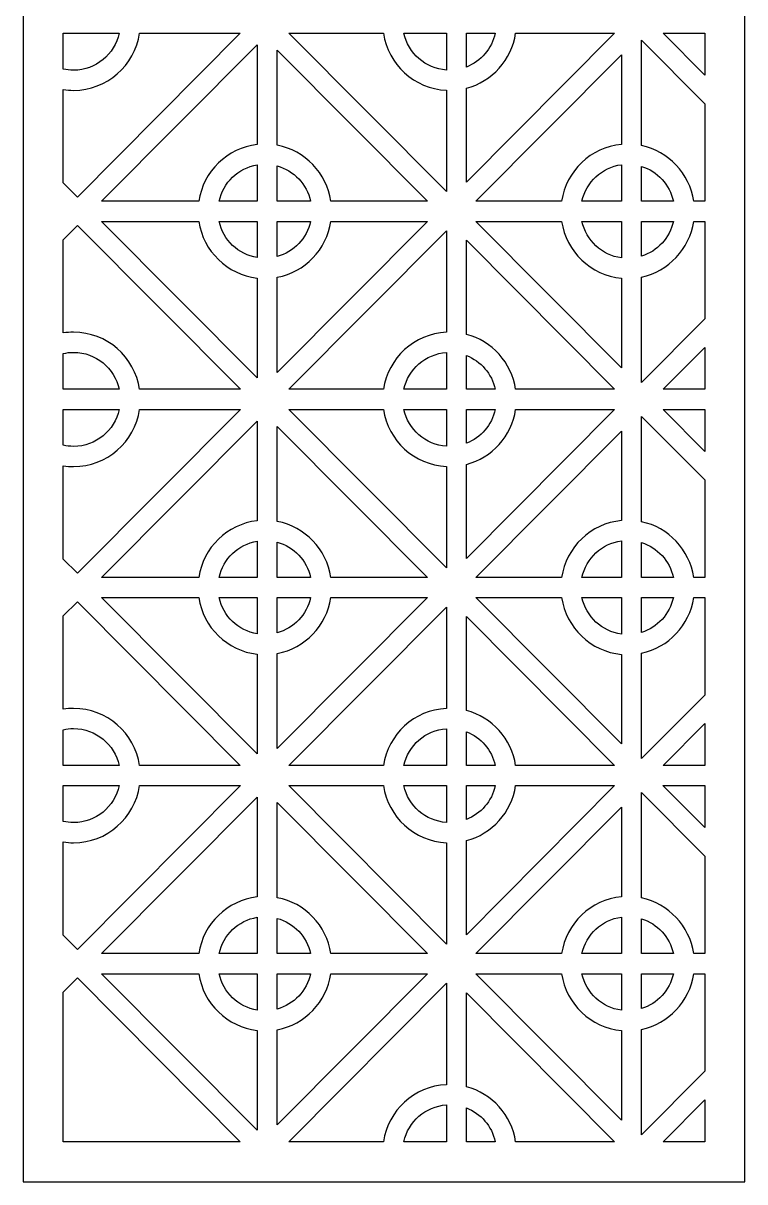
# Model space of a CAD drawing. Header units: centimetres. Extents: x -17 to -14.1, y -9 to 9.
# Drawn here: x -17.003 to -14.066, y -9 to -4.288 of the extents above; entities that cross this region are included whole.
import ezdxf

# ---------------------------------------------------------------- set-up
doc = ezdxf.new("R2010")
doc.units = ezdxf.units.CM
doc.header["$MEASUREMENT"] = 0
doc.layers.add('layer 1', color=7, linetype='Continuous')

msp = doc.modelspace()

# ---------------------------------------------------------------- linework, layer by layer
at = {"layer": 'layer 1', "color": 250, "lineweight": 30}
for points, knots in [([(-17.00268, -9.00021), (-17.00268, -9.00021), (-17.00268, 9.00077), (-17.00268, 9.00077), (-17.00268, 9.00077), (-17.00268, 9.00077), (-14.06596, 9.00077), (-14.06596, 9.00077), (-14.06596, 9.00077), (-14.06596, 9.00077), (-14.06596, -9.00021), (-14.06596, -9.00021), (-14.06596, -9.00021), (-14.06596, -9.00021), (-17.00268, -9.00021), (-17.00268, -9.00021)], [0, 0, 0, 0, 0.2, 0.2, 0.2, 0.2, 0.4, 0.4, 0.4, 0.4, 0.6, 0.6, 0.6, 0.6, 1, 1, 1, 1]), ([(-16.61173, -4.32939), (-16.61173, -4.32939), (-16.83953, -4.32939), (-16.83953, -4.32939), (-16.83953, -4.32939), (-16.83953, -4.32939), (-16.83953, -4.47498), (-16.83953, -4.47498), (-16.83953, -4.47498), (-16.82606, -4.47801), (-16.81206, -4.47962), (-16.79768, -4.47962), (-16.79768, -4.47962), (-16.70657, -4.47962), (-16.63041, -4.41529), (-16.61173, -4.32939)], [0, 0, 0, 0, 0.2, 0.2, 0.2, 0.2, 0.4, 0.4, 0.4, 0.4, 0.6, 0.6, 0.6, 0.6, 1, 1, 1, 1]), ([(-16.83953, -4.93748), (-16.83953, -4.93748), (-16.78191, -4.99536), (-16.78191, -4.99536), (-16.78191, -4.99536), (-16.78191, -4.99536), (-16.11896, -4.32939), (-16.11896, -4.32939), (-16.11896, -4.32939), (-16.11896, -4.32939), (-16.52881, -4.32939), (-16.52881, -4.32939), (-16.52881, -4.32939), (-16.54849, -4.46079), (-16.66139, -4.56157), (-16.79768, -4.56157), (-16.79768, -4.56157), (-16.81191, -4.56157), (-16.82588, -4.56047), (-16.83953, -4.55835), (-16.83953, -4.55835), (-16.83953, -4.55835), (-16.83953, -4.93748), (-16.83953, -4.93748)], [0, 0, 0, 0, 0.1428571, 0.1428571, 0.1428571, 0.1428571, 0.2857143, 0.2857143, 0.2857143, 0.2857143, 0.4285714, 0.4285714, 0.4285714, 0.4285714, 0.5714286, 0.5714286, 0.5714286, 0.5714286, 0.7142857, 0.7142857, 0.7142857, 0.7142857, 1, 1, 1, 1]), ([(-15.53636, -4.32939), (-15.53636, -4.32939), (-15.92186, -4.32939), (-15.92186, -4.32939), (-15.92186, -4.32939), (-15.92186, -4.32939), (-15.28064, -4.97353), (-15.28064, -4.97353), (-15.28064, -4.97353), (-15.28064, -4.97353), (-15.28064, -4.56125), (-15.28064, -4.56125), (-15.28064, -4.56125), (-15.41099, -4.55501), (-15.51731, -4.45654), (-15.53636, -4.32939)], [0, 0, 0, 0, 0.2, 0.2, 0.2, 0.2, 0.4, 0.4, 0.4, 0.4, 0.6, 0.6, 0.6, 0.6, 1, 1, 1, 1]), ([(-15.28064, -4.32939), (-15.28064, -4.32939), (-15.45344, -4.32939), (-15.45344, -4.32939), (-15.45344, -4.32939), (-15.43567, -4.41112), (-15.36585, -4.47332), (-15.28064, -4.47916), (-15.28064, -4.47916), (-15.28064, -4.47916), (-15.28064, -4.32939), (-15.28064, -4.32939)], [0, 0, 0, 0, 0.25, 0.25, 0.25, 0.25, 0.5, 0.5, 0.5, 0.5, 1, 1, 1, 1]), ([(-15.08155, -4.32939), (-15.08155, -4.32939), (-15.19907, -4.32939), (-15.19907, -4.32939), (-15.19907, -4.32939), (-15.19907, -4.32939), (-15.19907, -4.46688), (-15.19907, -4.46688), (-15.19907, -4.46688), (-15.14009, -4.44404), (-15.09528, -4.39255), (-15.08155, -4.32939)], [0, 0, 0, 0, 0.25, 0.25, 0.25, 0.25, 0.5, 0.5, 0.5, 0.5, 1, 1, 1, 1]), ([(-14.59597, -4.32939), (-14.59597, -4.32939), (-14.99862, -4.32939), (-14.99862, -4.32939), (-14.99862, -4.32939), (-15.01489, -4.43801), (-15.09485, -4.5257), (-15.19907, -4.55284), (-15.19907, -4.55284), (-15.19907, -4.55284), (-15.19907, -4.93524), (-15.19907, -4.93524), (-15.19907, -4.93524), (-15.19907, -4.93524), (-14.59597, -4.32939), (-14.59597, -4.32939)], [0, 0, 0, 0, 0.2, 0.2, 0.2, 0.2, 0.4, 0.4, 0.4, 0.4, 0.6, 0.6, 0.6, 0.6, 1, 1, 1, 1]), ([(-14.22911, -4.32939), (-14.22911, -4.32939), (-14.39887, -4.32939), (-14.39887, -4.32939), (-14.39887, -4.32939), (-14.39887, -4.32939), (-14.22911, -4.49992), (-14.22911, -4.49992), (-14.22911, -4.49992), (-14.22911, -4.49992), (-14.22911, -4.32939), (-14.22911, -4.32939)], [0, 0, 0, 0, 0.25, 0.25, 0.25, 0.25, 0.5, 0.5, 0.5, 0.5, 1, 1, 1, 1]), ([(-16.68348, -5.01238), (-16.68348, -5.01238), (-16.28803, -5.01238), (-16.28803, -5.01238), (-16.28803, -5.01238), (-16.26987, -4.89112), (-16.17233, -4.79596), (-16.05028, -4.78198), (-16.05028, -4.78198), (-16.05028, -4.78198), (-16.05028, -4.37629), (-16.05028, -4.37629), (-16.05028, -4.37629), (-16.05028, -4.37629), (-16.68348, -5.01238), (-16.68348, -5.01238)], [0, 0, 0, 0, 0.2, 0.2, 0.2, 0.2, 0.4, 0.4, 0.4, 0.4, 0.6, 0.6, 0.6, 0.6, 1, 1, 1, 1]), ([(-14.22911, -4.61581), (-14.22911, -4.61581), (-14.48644, -4.35731), (-14.48644, -4.35731), (-14.48644, -4.35731), (-14.48644, -4.35731), (-14.48644, -4.78605), (-14.48644, -4.78605), (-14.48644, -4.78605), (-14.37631, -4.80933), (-14.2907, -4.89956), (-14.2738, -5.01238), (-14.2738, -5.01238), (-14.2738, -5.01238), (-14.22911, -5.01238), (-14.22911, -5.01238), (-14.22911, -5.01238), (-14.22911, -5.01238), (-14.22911, -4.61581), (-14.22911, -4.61581)], [0, 0, 0, 0, 0.1666667, 0.1666667, 0.1666667, 0.1666667, 0.3333333, 0.3333333, 0.3333333, 0.3333333, 0.5, 0.5, 0.5, 0.5, 0.6666667, 0.6666667, 0.6666667, 0.6666667, 1, 1, 1, 1]), ([(-15.75029, -5.01238), (-15.75029, -5.01238), (-15.35734, -5.01238), (-15.35734, -5.01238), (-15.35734, -5.01238), (-15.35734, -5.01238), (-15.96871, -4.39821), (-15.96871, -4.39821), (-15.96871, -4.39821), (-15.96871, -4.39821), (-15.96871, -4.78491), (-15.96871, -4.78491), (-15.96871, -4.78491), (-15.85581, -4.8062), (-15.76749, -4.89759), (-15.75029, -5.01238)], [0, 0, 0, 0, 0.2, 0.2, 0.2, 0.2, 0.4, 0.4, 0.4, 0.4, 0.6, 0.6, 0.6, 0.6, 1, 1, 1, 1]), ([(-15.16048, -5.01238), (-15.16048, -5.01238), (-14.81154, -5.01238), (-14.81154, -5.01238), (-14.81154, -5.01238), (-14.79309, -4.88921), (-14.69275, -4.79297), (-14.56801, -4.78138), (-14.56801, -4.78138), (-14.56801, -4.78138), (-14.56801, -4.4172), (-14.56801, -4.4172), (-14.56801, -4.4172), (-14.56801, -4.4172), (-15.16048, -5.01238), (-15.16048, -5.01238)], [0, 0, 0, 0, 0.2, 0.2, 0.2, 0.2, 0.4, 0.4, 0.4, 0.4, 0.6, 0.6, 0.6, 0.6, 1, 1, 1, 1]), ([(-16.20511, -5.01238), (-16.20511, -5.01238), (-16.05028, -5.01238), (-16.05028, -5.01238), (-16.05028, -5.01238), (-16.05028, -5.01238), (-16.05028, -4.8647), (-16.05028, -4.8647), (-16.05028, -4.8647), (-16.12721, -4.87742), (-16.1886, -4.93647), (-16.20511, -5.01238)], [0, 0, 0, 0, 0.25, 0.25, 0.25, 0.25, 0.5, 0.5, 0.5, 0.5, 1, 1, 1, 1]), ([(-15.96871, -5.01238), (-15.96871, -5.01238), (-15.83322, -5.01238), (-15.83322, -5.01238), (-15.83322, -5.01238), (-15.84831, -4.94295), (-15.90097, -4.88762), (-15.96871, -4.86895), (-15.96871, -4.86895), (-15.96871, -4.86895), (-15.96871, -5.01238), (-15.96871, -5.01238)], [0, 0, 0, 0, 0.25, 0.25, 0.25, 0.25, 0.5, 0.5, 0.5, 0.5, 1, 1, 1, 1]), ([(-14.72861, -5.01238), (-14.72861, -5.01238), (-14.56801, -5.01238), (-14.56801, -5.01238), (-14.56801, -5.01238), (-14.56801, -5.01238), (-14.56801, -4.86383), (-14.56801, -4.86383), (-14.56801, -4.86383), (-14.64763, -4.87448), (-14.71169, -4.93458), (-14.72861, -5.01238)], [0, 0, 0, 0, 0.25, 0.25, 0.25, 0.25, 0.5, 0.5, 0.5, 0.5, 1, 1, 1, 1]), ([(-14.48644, -4.87063), (-14.48644, -4.87063), (-14.48644, -5.01238), (-14.48644, -5.01238), (-14.48644, -5.01238), (-14.48644, -5.01238), (-14.35672, -5.01238), (-14.35672, -5.01238), (-14.35672, -5.01238), (-14.37139, -4.94493), (-14.42149, -4.89078), (-14.48644, -4.87063)], [0, 0, 0, 0, 0.25, 0.25, 0.25, 0.25, 0.5, 0.5, 0.5, 0.5, 1, 1, 1, 1]), ([(-16.52881, -5.77731), (-16.52881, -5.77731), (-16.11888, -5.77731), (-16.11888, -5.77731), (-16.11888, -5.77731), (-16.11888, -5.77731), (-16.78191, -5.11125), (-16.78191, -5.11125), (-16.78191, -5.11125), (-16.78191, -5.11125), (-16.83953, -5.16914), (-16.83953, -5.16914), (-16.83953, -5.16914), (-16.83953, -5.16914), (-16.83953, -5.54835), (-16.83953, -5.54835), (-16.83953, -5.54835), (-16.82588, -5.54623), (-16.81191, -5.54513), (-16.79768, -5.54513), (-16.79768, -5.54513), (-16.66139, -5.54513), (-16.54849, -5.64591), (-16.52881, -5.77731)], [0, 0, 0, 0, 0.1428571, 0.1428571, 0.1428571, 0.1428571, 0.2857143, 0.2857143, 0.2857143, 0.2857143, 0.4285714, 0.4285714, 0.4285714, 0.4285714, 0.5714286, 0.5714286, 0.5714286, 0.5714286, 0.7142857, 0.7142857, 0.7142857, 0.7142857, 1, 1, 1, 1]), ([(-16.28803, -5.09432), (-16.28803, -5.09432), (-16.68339, -5.09432), (-16.68339, -5.09432), (-16.68339, -5.09432), (-16.68339, -5.09432), (-16.05028, -5.73032), (-16.05028, -5.73032), (-16.05028, -5.73032), (-16.05028, -5.73032), (-16.05028, -5.32472), (-16.05028, -5.32472), (-16.05028, -5.32472), (-16.17233, -5.31074), (-16.26987, -5.21558), (-16.28803, -5.09432)], [0, 0, 0, 0, 0.2, 0.2, 0.2, 0.2, 0.4, 0.4, 0.4, 0.4, 0.6, 0.6, 0.6, 0.6, 1, 1, 1, 1]), ([(-16.05028, -5.09432), (-16.05028, -5.09432), (-16.20511, -5.09432), (-16.20511, -5.09432), (-16.20511, -5.09432), (-16.1886, -5.17023), (-16.12721, -5.22929), (-16.05028, -5.242), (-16.05028, -5.242), (-16.05028, -5.242), (-16.05028, -5.09432), (-16.05028, -5.09432)], [0, 0, 0, 0, 0.25, 0.25, 0.25, 0.25, 0.5, 0.5, 0.5, 0.5, 1, 1, 1, 1]), ([(-15.83322, -5.09432), (-15.83322, -5.09432), (-15.96871, -5.09432), (-15.96871, -5.09432), (-15.96871, -5.09432), (-15.96871, -5.09432), (-15.96871, -5.23776), (-15.96871, -5.23776), (-15.96871, -5.23776), (-15.90097, -5.21909), (-15.84831, -5.16375), (-15.83322, -5.09432)], [0, 0, 0, 0, 0.25, 0.25, 0.25, 0.25, 0.5, 0.5, 0.5, 0.5, 1, 1, 1, 1]), ([(-15.35742, -5.09432), (-15.35742, -5.09432), (-15.75029, -5.09432), (-15.75029, -5.09432), (-15.75029, -5.09432), (-15.76749, -5.20911), (-15.85581, -5.3005), (-15.96871, -5.3218), (-15.96871, -5.3218), (-15.96871, -5.3218), (-15.96871, -5.7084), (-15.96871, -5.7084), (-15.96871, -5.7084), (-15.96871, -5.7084), (-15.35742, -5.09432), (-15.35742, -5.09432)], [0, 0, 0, 0, 0.2, 0.2, 0.2, 0.2, 0.4, 0.4, 0.4, 0.4, 0.6, 0.6, 0.6, 0.6, 1, 1, 1, 1]), ([(-15.92194, -5.77731), (-15.92194, -5.77731), (-15.53636, -5.77731), (-15.53636, -5.77731), (-15.53636, -5.77731), (-15.51731, -5.65016), (-15.41099, -5.55169), (-15.28064, -5.54545), (-15.28064, -5.54545), (-15.28064, -5.54545), (-15.28064, -5.13308), (-15.28064, -5.13308), (-15.28064, -5.13308), (-15.28064, -5.13308), (-15.92194, -5.77731), (-15.92194, -5.77731)], [0, 0, 0, 0, 0.2, 0.2, 0.2, 0.2, 0.4, 0.4, 0.4, 0.4, 0.6, 0.6, 0.6, 0.6, 1, 1, 1, 1]), ([(-14.81154, -5.09432), (-14.81154, -5.09432), (-15.1604, -5.09432), (-15.1604, -5.09432), (-15.1604, -5.09432), (-15.1604, -5.09432), (-14.56801, -5.68942), (-14.56801, -5.68942), (-14.56801, -5.68942), (-14.56801, -5.68942), (-14.56801, -5.32532), (-14.56801, -5.32532), (-14.56801, -5.32532), (-14.69275, -5.31373), (-14.79309, -5.21749), (-14.81154, -5.09432)], [0, 0, 0, 0, 0.2, 0.2, 0.2, 0.2, 0.4, 0.4, 0.4, 0.4, 0.6, 0.6, 0.6, 0.6, 1, 1, 1, 1]), ([(-14.56801, -5.09432), (-14.56801, -5.09432), (-14.72861, -5.09432), (-14.72861, -5.09432), (-14.72861, -5.09432), (-14.7117, -5.17212), (-14.64763, -5.23222), (-14.56801, -5.24287), (-14.56801, -5.24287), (-14.56801, -5.24287), (-14.56801, -5.09432), (-14.56801, -5.09432)], [0, 0, 0, 0, 0.25, 0.25, 0.25, 0.25, 0.5, 0.5, 0.5, 0.5, 1, 1, 1, 1]), ([(-14.35672, -5.09432), (-14.35672, -5.09432), (-14.48644, -5.09432), (-14.48644, -5.09432), (-14.48644, -5.09432), (-14.48644, -5.09432), (-14.48644, -5.23607), (-14.48644, -5.23607), (-14.48644, -5.23607), (-14.42149, -5.21592), (-14.37139, -5.16177), (-14.35672, -5.09432)], [0, 0, 0, 0, 0.25, 0.25, 0.25, 0.25, 0.5, 0.5, 0.5, 0.5, 1, 1, 1, 1]), ([(-14.22911, -5.09432), (-14.22911, -5.09432), (-14.2738, -5.09432), (-14.2738, -5.09432), (-14.2738, -5.09432), (-14.2907, -5.20714), (-14.37631, -5.29737), (-14.48644, -5.32065), (-14.48644, -5.32065), (-14.48644, -5.32065), (-14.48644, -5.74931), (-14.48644, -5.74931), (-14.48644, -5.74931), (-14.48644, -5.74931), (-14.22911, -5.49081), (-14.22911, -5.49081), (-14.22911, -5.49081), (-14.22911, -5.49081), (-14.22911, -5.09432), (-14.22911, -5.09432)], [0, 0, 0, 0, 0.1666667, 0.1666667, 0.1666667, 0.1666667, 0.3333333, 0.3333333, 0.3333333, 0.3333333, 0.5, 0.5, 0.5, 0.5, 0.6666667, 0.6666667, 0.6666667, 0.6666667, 1, 1, 1, 1]), ([(-14.99862, -5.77731), (-14.99862, -5.77731), (-14.59588, -5.77731), (-14.59588, -5.77731), (-14.59588, -5.77731), (-14.59588, -5.77731), (-15.19907, -5.17137), (-15.19907, -5.17137), (-15.19907, -5.17137), (-15.19907, -5.17137), (-15.19907, -5.55386), (-15.19907, -5.55386), (-15.19907, -5.55386), (-15.09486, -5.581), (-15.01489, -5.66869), (-14.99862, -5.77731)], [0, 0, 0, 0, 0.2, 0.2, 0.2, 0.2, 0.4, 0.4, 0.4, 0.4, 0.6, 0.6, 0.6, 0.6, 1, 1, 1, 1]), ([(-14.22911, -5.6067), (-14.22911, -5.6067), (-14.39895, -5.77731), (-14.39895, -5.77731), (-14.39895, -5.77731), (-14.39895, -5.77731), (-14.22911, -5.77731), (-14.22911, -5.77731), (-14.22911, -5.77731), (-14.22911, -5.77731), (-14.22911, -5.6067), (-14.22911, -5.6067)], [0, 0, 0, 0, 0.25, 0.25, 0.25, 0.25, 0.5, 0.5, 0.5, 0.5, 1, 1, 1, 1]), ([(-16.83953, -5.77731), (-16.83953, -5.77731), (-16.61173, -5.77731), (-16.61173, -5.77731), (-16.61173, -5.77731), (-16.63041, -5.69141), (-16.70657, -5.62707), (-16.79768, -5.62707), (-16.79768, -5.62707), (-16.81206, -5.62707), (-16.82606, -5.62869), (-16.83953, -5.63172), (-16.83953, -5.63172), (-16.83953, -5.63172), (-16.83953, -5.77731), (-16.83953, -5.77731)], [0, 0, 0, 0, 0.2, 0.2, 0.2, 0.2, 0.4, 0.4, 0.4, 0.4, 0.6, 0.6, 0.6, 0.6, 1, 1, 1, 1]), ([(-15.45344, -5.77731), (-15.45344, -5.77731), (-15.28064, -5.77731), (-15.28064, -5.77731), (-15.28064, -5.77731), (-15.28064, -5.77731), (-15.28064, -5.62754), (-15.28064, -5.62754), (-15.28064, -5.62754), (-15.36585, -5.63338), (-15.43566, -5.69558), (-15.45344, -5.77731)], [0, 0, 0, 0, 0.25, 0.25, 0.25, 0.25, 0.5, 0.5, 0.5, 0.5, 1, 1, 1, 1]), ([(-15.19907, -5.77731), (-15.19907, -5.77731), (-15.08155, -5.77731), (-15.08155, -5.77731), (-15.08155, -5.77731), (-15.09528, -5.71415), (-15.14009, -5.66266), (-15.19907, -5.63982), (-15.19907, -5.63982), (-15.19907, -5.63982), (-15.19907, -5.77731), (-15.19907, -5.77731)], [0, 0, 0, 0, 0.25, 0.25, 0.25, 0.25, 0.5, 0.5, 0.5, 0.5, 1, 1, 1, 1]), ([(-16.61173, -5.85926), (-16.61173, -5.85926), (-16.83953, -5.85926), (-16.83953, -5.85926), (-16.83953, -5.85926), (-16.83953, -5.85926), (-16.83953, -6.00485), (-16.83953, -6.00485), (-16.83953, -6.00485), (-16.82606, -6.00789), (-16.81206, -6.0095), (-16.79768, -6.0095), (-16.79768, -6.0095), (-16.70657, -6.0095), (-16.63041, -5.94516), (-16.61173, -5.85926)], [0, 0, 0, 0, 0.2, 0.2, 0.2, 0.2, 0.4, 0.4, 0.4, 0.4, 0.6, 0.6, 0.6, 0.6, 1, 1, 1, 1]), ([(-16.83953, -6.46743), (-16.83953, -6.46743), (-16.78191, -6.52531), (-16.78191, -6.52531), (-16.78191, -6.52531), (-16.78191, -6.52531), (-16.11888, -5.85926), (-16.11888, -5.85926), (-16.11888, -5.85926), (-16.11888, -5.85926), (-16.52881, -5.85926), (-16.52881, -5.85926), (-16.52881, -5.85926), (-16.54849, -5.99067), (-16.66139, -6.09145), (-16.79768, -6.09145), (-16.79768, -6.09145), (-16.81191, -6.09145), (-16.82588, -6.09035), (-16.83953, -6.08823), (-16.83953, -6.08823), (-16.83953, -6.08823), (-16.83953, -6.46743), (-16.83953, -6.46743)], [0, 0, 0, 0, 0.1428571, 0.1428571, 0.1428571, 0.1428571, 0.2857143, 0.2857143, 0.2857143, 0.2857143, 0.4285714, 0.4285714, 0.4285714, 0.4285714, 0.5714286, 0.5714286, 0.5714286, 0.5714286, 0.7142857, 0.7142857, 0.7142857, 0.7142857, 1, 1, 1, 1]), ([(-15.53636, -5.85926), (-15.53636, -5.85926), (-15.92193, -5.85926), (-15.92193, -5.85926), (-15.92193, -5.85926), (-15.92193, -5.85926), (-15.28064, -6.50348), (-15.28064, -6.50348), (-15.28064, -6.50348), (-15.28064, -6.50348), (-15.28064, -6.09112), (-15.28064, -6.09112), (-15.28064, -6.09112), (-15.41099, -6.08488), (-15.51731, -5.98641), (-15.53636, -5.85926)], [0, 0, 0, 0, 0.2, 0.2, 0.2, 0.2, 0.4, 0.4, 0.4, 0.4, 0.6, 0.6, 0.6, 0.6, 1, 1, 1, 1]), ([(-15.28064, -5.85926), (-15.28064, -5.85926), (-15.45344, -5.85926), (-15.45344, -5.85926), (-15.45344, -5.85926), (-15.43567, -5.94099), (-15.36585, -6.00319), (-15.28064, -6.00904), (-15.28064, -6.00904), (-15.28064, -6.00904), (-15.28064, -5.85926), (-15.28064, -5.85926)], [0, 0, 0, 0, 0.25, 0.25, 0.25, 0.25, 0.5, 0.5, 0.5, 0.5, 1, 1, 1, 1]), ([(-15.08155, -5.85926), (-15.08155, -5.85926), (-15.19907, -5.85926), (-15.19907, -5.85926), (-15.19907, -5.85926), (-15.19907, -5.85926), (-15.19907, -5.99676), (-15.19907, -5.99676), (-15.19907, -5.99676), (-15.14009, -5.97391), (-15.09528, -5.92242), (-15.08155, -5.85926)], [0, 0, 0, 0, 0.25, 0.25, 0.25, 0.25, 0.5, 0.5, 0.5, 0.5, 1, 1, 1, 1]), ([(-14.59589, -5.85926), (-14.59589, -5.85926), (-14.99862, -5.85926), (-14.99862, -5.85926), (-14.99862, -5.85926), (-15.01489, -5.96788), (-15.09485, -6.05557), (-15.19907, -6.08272), (-15.19907, -6.08272), (-15.19907, -6.08272), (-15.19907, -6.46519), (-15.19907, -6.46519), (-15.19907, -6.46519), (-15.19907, -6.46519), (-14.59589, -5.85926), (-14.59589, -5.85926)], [0, 0, 0, 0, 0.2, 0.2, 0.2, 0.2, 0.4, 0.4, 0.4, 0.4, 0.6, 0.6, 0.6, 0.6, 1, 1, 1, 1]), ([(-14.22911, -6.14576), (-14.22911, -6.14576), (-14.48644, -5.88726), (-14.48644, -5.88726), (-14.48644, -5.88726), (-14.48644, -5.88726), (-14.48644, -6.31593), (-14.48644, -6.31593), (-14.48644, -6.31593), (-14.37631, -6.3392), (-14.2907, -6.42943), (-14.2738, -6.54225), (-14.2738, -6.54225), (-14.2738, -6.54225), (-14.22911, -6.54225), (-14.22911, -6.54225), (-14.22911, -6.54225), (-14.22911, -6.54225), (-14.22911, -6.14576), (-14.22911, -6.14576)], [0, 0, 0, 0, 0.1666667, 0.1666667, 0.1666667, 0.1666667, 0.3333333, 0.3333333, 0.3333333, 0.3333333, 0.5, 0.5, 0.5, 0.5, 0.6666667, 0.6666667, 0.6666667, 0.6666667, 1, 1, 1, 1]), ([(-14.22911, -5.85926), (-14.22911, -5.85926), (-14.39894, -5.85926), (-14.39894, -5.85926), (-14.39894, -5.85926), (-14.39894, -5.85926), (-14.22911, -6.02987), (-14.22911, -6.02987), (-14.22911, -6.02987), (-14.22911, -6.02987), (-14.22911, -5.85926), (-14.22911, -5.85926)], [0, 0, 0, 0, 0.25, 0.25, 0.25, 0.25, 0.5, 0.5, 0.5, 0.5, 1, 1, 1, 1]), ([(-16.6834, -6.54225), (-16.6834, -6.54225), (-16.28803, -6.54225), (-16.28803, -6.54225), (-16.28803, -6.54225), (-16.26987, -6.42099), (-16.17233, -6.32584), (-16.05028, -6.31186), (-16.05028, -6.31186), (-16.05028, -6.31186), (-16.05028, -5.90624), (-16.05028, -5.90624), (-16.05028, -5.90624), (-16.05028, -5.90624), (-16.6834, -6.54225), (-16.6834, -6.54225)], [0, 0, 0, 0, 0.2, 0.2, 0.2, 0.2, 0.4, 0.4, 0.4, 0.4, 0.6, 0.6, 0.6, 0.6, 1, 1, 1, 1]), ([(-15.75029, -6.54225), (-15.75029, -6.54225), (-15.35742, -6.54225), (-15.35742, -6.54225), (-15.35742, -6.54225), (-15.35742, -6.54225), (-15.96871, -5.92816), (-15.96871, -5.92816), (-15.96871, -5.92816), (-15.96871, -5.92816), (-15.96871, -6.31478), (-15.96871, -6.31478), (-15.96871, -6.31478), (-15.85581, -6.33607), (-15.76749, -6.42747), (-15.75029, -6.54225)], [0, 0, 0, 0, 0.2, 0.2, 0.2, 0.2, 0.4, 0.4, 0.4, 0.4, 0.6, 0.6, 0.6, 0.6, 1, 1, 1, 1]), ([(-15.16041, -6.54225), (-15.16041, -6.54225), (-14.81154, -6.54225), (-14.81154, -6.54225), (-14.81154, -6.54225), (-14.79309, -6.41909), (-14.69275, -6.32285), (-14.56801, -6.31126), (-14.56801, -6.31126), (-14.56801, -6.31126), (-14.56801, -5.94715), (-14.56801, -5.94715), (-14.56801, -5.94715), (-14.56801, -5.94715), (-15.16041, -6.54225), (-15.16041, -6.54225)], [0, 0, 0, 0, 0.2, 0.2, 0.2, 0.2, 0.4, 0.4, 0.4, 0.4, 0.6, 0.6, 0.6, 0.6, 1, 1, 1, 1]), ([(-16.20511, -6.54225), (-16.20511, -6.54225), (-16.05028, -6.54225), (-16.05028, -6.54225), (-16.05028, -6.54225), (-16.05028, -6.54225), (-16.05028, -6.39457), (-16.05028, -6.39457), (-16.05028, -6.39457), (-16.12721, -6.40729), (-16.1886, -6.46634), (-16.20511, -6.54225)], [0, 0, 0, 0, 0.25, 0.25, 0.25, 0.25, 0.5, 0.5, 0.5, 0.5, 1, 1, 1, 1]), ([(-15.96871, -6.54225), (-15.96871, -6.54225), (-15.83322, -6.54225), (-15.83322, -6.54225), (-15.83322, -6.54225), (-15.84831, -6.47282), (-15.90097, -6.41749), (-15.96871, -6.39882), (-15.96871, -6.39882), (-15.96871, -6.39882), (-15.96871, -6.54225), (-15.96871, -6.54225)], [0, 0, 0, 0, 0.25, 0.25, 0.25, 0.25, 0.5, 0.5, 0.5, 0.5, 1, 1, 1, 1]), ([(-14.72861, -6.54225), (-14.72861, -6.54225), (-14.56801, -6.54225), (-14.56801, -6.54225), (-14.56801, -6.54225), (-14.56801, -6.54225), (-14.56801, -6.3937), (-14.56801, -6.3937), (-14.56801, -6.3937), (-14.64763, -6.40436), (-14.71169, -6.46445), (-14.72861, -6.54225)], [0, 0, 0, 0, 0.25, 0.25, 0.25, 0.25, 0.5, 0.5, 0.5, 0.5, 1, 1, 1, 1]), ([(-14.48644, -6.4005), (-14.48644, -6.4005), (-14.48644, -6.54225), (-14.48644, -6.54225), (-14.48644, -6.54225), (-14.48644, -6.54225), (-14.35672, -6.54225), (-14.35672, -6.54225), (-14.35672, -6.54225), (-14.37139, -6.4748), (-14.42149, -6.42065), (-14.48644, -6.4005)], [0, 0, 0, 0, 0.25, 0.25, 0.25, 0.25, 0.5, 0.5, 0.5, 0.5, 1, 1, 1, 1]), ([(-16.52881, -7.30719), (-16.52881, -7.30719), (-16.11895, -7.30719), (-16.11895, -7.30719), (-16.11895, -7.30719), (-16.11895, -7.30719), (-16.78191, -6.6412), (-16.78191, -6.6412), (-16.78191, -6.6412), (-16.78191, -6.6412), (-16.83953, -6.69909), (-16.83953, -6.69909), (-16.83953, -6.69909), (-16.83953, -6.69909), (-16.83953, -7.07822), (-16.83953, -7.07822), (-16.83953, -7.07822), (-16.82588, -7.0761), (-16.81191, -7.075), (-16.79768, -7.075), (-16.79768, -7.075), (-16.66139, -7.075), (-16.54849, -7.17578), (-16.52881, -7.30719)], [0, 0, 0, 0, 0.1428571, 0.1428571, 0.1428571, 0.1428571, 0.2857143, 0.2857143, 0.2857143, 0.2857143, 0.4285714, 0.4285714, 0.4285714, 0.4285714, 0.5714286, 0.5714286, 0.5714286, 0.5714286, 0.7142857, 0.7142857, 0.7142857, 0.7142857, 1, 1, 1, 1]), ([(-16.28803, -6.6242), (-16.28803, -6.6242), (-16.68347, -6.6242), (-16.68347, -6.6242), (-16.68347, -6.6242), (-16.68347, -6.6242), (-16.05028, -7.26027), (-16.05028, -7.26027), (-16.05028, -7.26027), (-16.05028, -7.26027), (-16.05028, -6.85459), (-16.05028, -6.85459), (-16.05028, -6.85459), (-16.17233, -6.84061), (-16.26987, -6.74545), (-16.28803, -6.6242)], [0, 0, 0, 0, 0.2, 0.2, 0.2, 0.2, 0.4, 0.4, 0.4, 0.4, 0.6, 0.6, 0.6, 0.6, 1, 1, 1, 1]), ([(-16.05028, -6.6242), (-16.05028, -6.6242), (-16.20511, -6.6242), (-16.20511, -6.6242), (-16.20511, -6.6242), (-16.1886, -6.7001), (-16.12721, -6.75916), (-16.05028, -6.77188), (-16.05028, -6.77188), (-16.05028, -6.77188), (-16.05028, -6.6242), (-16.05028, -6.6242)], [0, 0, 0, 0, 0.25, 0.25, 0.25, 0.25, 0.5, 0.5, 0.5, 0.5, 1, 1, 1, 1]), ([(-15.83322, -6.6242), (-15.83322, -6.6242), (-15.96871, -6.6242), (-15.96871, -6.6242), (-15.96871, -6.6242), (-15.96871, -6.6242), (-15.96871, -6.76763), (-15.96871, -6.76763), (-15.96871, -6.76763), (-15.90097, -6.74896), (-15.84831, -6.69363), (-15.83322, -6.6242)], [0, 0, 0, 0, 0.25, 0.25, 0.25, 0.25, 0.5, 0.5, 0.5, 0.5, 1, 1, 1, 1]), ([(-15.35735, -6.6242), (-15.35735, -6.6242), (-15.75029, -6.6242), (-15.75029, -6.6242), (-15.75029, -6.6242), (-15.76749, -6.73898), (-15.85581, -6.83038), (-15.96871, -6.85167), (-15.96871, -6.85167), (-15.96871, -6.85167), (-15.96871, -7.23835), (-15.96871, -7.23835), (-15.96871, -7.23835), (-15.96871, -7.23835), (-15.35735, -6.6242), (-15.35735, -6.6242)], [0, 0, 0, 0, 0.2, 0.2, 0.2, 0.2, 0.4, 0.4, 0.4, 0.4, 0.6, 0.6, 0.6, 0.6, 1, 1, 1, 1]), ([(-14.81154, -6.6242), (-14.81154, -6.6242), (-15.16048, -6.6242), (-15.16048, -6.6242), (-15.16048, -6.6242), (-15.16048, -6.6242), (-14.56801, -7.21937), (-14.56801, -7.21937), (-14.56801, -7.21937), (-14.56801, -7.21937), (-14.56801, -6.85519), (-14.56801, -6.85519), (-14.56801, -6.85519), (-14.69275, -6.8436), (-14.79309, -6.74736), (-14.81154, -6.6242)], [0, 0, 0, 0, 0.2, 0.2, 0.2, 0.2, 0.4, 0.4, 0.4, 0.4, 0.6, 0.6, 0.6, 0.6, 1, 1, 1, 1]), ([(-14.56801, -6.6242), (-14.56801, -6.6242), (-14.72861, -6.6242), (-14.72861, -6.6242), (-14.72861, -6.6242), (-14.7117, -6.70199), (-14.64763, -6.76209), (-14.56801, -6.77274), (-14.56801, -6.77274), (-14.56801, -6.77274), (-14.56801, -6.6242), (-14.56801, -6.6242)], [0, 0, 0, 0, 0.25, 0.25, 0.25, 0.25, 0.5, 0.5, 0.5, 0.5, 1, 1, 1, 1]), ([(-14.35672, -6.6242), (-14.35672, -6.6242), (-14.48644, -6.6242), (-14.48644, -6.6242), (-14.48644, -6.6242), (-14.48644, -6.6242), (-14.48644, -6.76595), (-14.48644, -6.76595), (-14.48644, -6.76595), (-14.42149, -6.74579), (-14.37139, -6.69164), (-14.35672, -6.6242)], [0, 0, 0, 0, 0.25, 0.25, 0.25, 0.25, 0.5, 0.5, 0.5, 0.5, 1, 1, 1, 1]), ([(-14.22911, -6.6242), (-14.22911, -6.6242), (-14.2738, -6.6242), (-14.2738, -6.6242), (-14.2738, -6.6242), (-14.2907, -6.73702), (-14.37631, -6.82725), (-14.48644, -6.85052), (-14.48644, -6.85052), (-14.48644, -6.85052), (-14.48644, -7.27926), (-14.48644, -7.27926), (-14.48644, -7.27926), (-14.48644, -7.27926), (-14.22911, -7.02076), (-14.22911, -7.02076), (-14.22911, -7.02076), (-14.22911, -7.02076), (-14.22911, -6.6242), (-14.22911, -6.6242)], [0, 0, 0, 0, 0.1666667, 0.1666667, 0.1666667, 0.1666667, 0.3333333, 0.3333333, 0.3333333, 0.3333333, 0.5, 0.5, 0.5, 0.5, 0.6666667, 0.6666667, 0.6666667, 0.6666667, 1, 1, 1, 1]), ([(-15.92187, -7.30719), (-15.92187, -7.30719), (-15.53636, -7.30719), (-15.53636, -7.30719), (-15.53636, -7.30719), (-15.51731, -7.18003), (-15.41099, -7.08156), (-15.28064, -7.07532), (-15.28064, -7.07532), (-15.28064, -7.07532), (-15.28064, -6.66303), (-15.28064, -6.66303), (-15.28064, -6.66303), (-15.28064, -6.66303), (-15.92187, -7.30719), (-15.92187, -7.30719)], [0, 0, 0, 0, 0.2, 0.2, 0.2, 0.2, 0.4, 0.4, 0.4, 0.4, 0.6, 0.6, 0.6, 0.6, 1, 1, 1, 1]), ([(-14.99862, -7.30719), (-14.99862, -7.30719), (-14.59596, -7.30719), (-14.59596, -7.30719), (-14.59596, -7.30719), (-14.59596, -7.30719), (-15.19907, -6.70132), (-15.19907, -6.70132), (-15.19907, -6.70132), (-15.19907, -6.70132), (-15.19907, -7.08373), (-15.19907, -7.08373), (-15.19907, -7.08373), (-15.09486, -7.11088), (-15.01489, -7.19857), (-14.99862, -7.30719)], [0, 0, 0, 0, 0.2, 0.2, 0.2, 0.2, 0.4, 0.4, 0.4, 0.4, 0.6, 0.6, 0.6, 0.6, 1, 1, 1, 1]), ([(-16.83953, -7.30719), (-16.83953, -7.30719), (-16.61173, -7.30719), (-16.61173, -7.30719), (-16.61173, -7.30719), (-16.63041, -7.22129), (-16.70657, -7.15695), (-16.79768, -7.15695), (-16.79768, -7.15695), (-16.81206, -7.15695), (-16.82606, -7.15856), (-16.83953, -7.1616), (-16.83953, -7.1616), (-16.83953, -7.1616), (-16.83953, -7.30719), (-16.83953, -7.30719)], [0, 0, 0, 0, 0.2, 0.2, 0.2, 0.2, 0.4, 0.4, 0.4, 0.4, 0.6, 0.6, 0.6, 0.6, 1, 1, 1, 1]), ([(-15.45344, -7.30719), (-15.45344, -7.30719), (-15.28064, -7.30719), (-15.28064, -7.30719), (-15.28064, -7.30719), (-15.28064, -7.30719), (-15.28064, -7.15741), (-15.28064, -7.15741), (-15.28064, -7.15741), (-15.36585, -7.16326), (-15.43566, -7.22546), (-15.45344, -7.30719)], [0, 0, 0, 0, 0.25, 0.25, 0.25, 0.25, 0.5, 0.5, 0.5, 0.5, 1, 1, 1, 1]), ([(-14.22911, -7.13665), (-14.22911, -7.13665), (-14.39887, -7.30719), (-14.39887, -7.30719), (-14.39887, -7.30719), (-14.39887, -7.30719), (-14.22911, -7.30719), (-14.22911, -7.30719), (-14.22911, -7.30719), (-14.22911, -7.30719), (-14.22911, -7.13665), (-14.22911, -7.13665)], [0, 0, 0, 0, 0.25, 0.25, 0.25, 0.25, 0.5, 0.5, 0.5, 0.5, 1, 1, 1, 1]), ([(-15.19907, -7.30719), (-15.19907, -7.30719), (-15.08155, -7.30719), (-15.08155, -7.30719), (-15.08155, -7.30719), (-15.09528, -7.24403), (-15.14009, -7.19254), (-15.19907, -7.16969), (-15.19907, -7.16969), (-15.19907, -7.16969), (-15.19907, -7.30719), (-15.19907, -7.30719)], [0, 0, 0, 0, 0.25, 0.25, 0.25, 0.25, 0.5, 0.5, 0.5, 0.5, 1, 1, 1, 1]), ([(-16.61173, -7.38913), (-16.61173, -7.38913), (-16.83953, -7.38913), (-16.83953, -7.38913), (-16.83953, -7.38913), (-16.83953, -7.38913), (-16.83953, -7.53473), (-16.83953, -7.53473), (-16.83953, -7.53473), (-16.82606, -7.53776), (-16.81206, -7.53937), (-16.79768, -7.53937), (-16.79768, -7.53937), (-16.70657, -7.53937), (-16.63041, -7.47503), (-16.61173, -7.38913)], [0, 0, 0, 0, 0.2, 0.2, 0.2, 0.2, 0.4, 0.4, 0.4, 0.4, 0.6, 0.6, 0.6, 0.6, 1, 1, 1, 1]), ([(-16.83953, -7.99738), (-16.83953, -7.99738), (-16.78191, -8.05526), (-16.78191, -8.05526), (-16.78191, -8.05526), (-16.78191, -8.05526), (-16.11881, -7.38913), (-16.11881, -7.38913), (-16.11881, -7.38913), (-16.11881, -7.38913), (-16.52881, -7.38913), (-16.52881, -7.38913), (-16.52881, -7.38913), (-16.54849, -7.52054), (-16.66139, -7.62132), (-16.79768, -7.62132), (-16.79768, -7.62132), (-16.81191, -7.62132), (-16.82588, -7.62022), (-16.83953, -7.6181), (-16.83953, -7.6181), (-16.83953, -7.6181), (-16.83953, -7.99738), (-16.83953, -7.99738)], [0, 0, 0, 0, 0.1428571, 0.1428571, 0.1428571, 0.1428571, 0.2857143, 0.2857143, 0.2857143, 0.2857143, 0.4285714, 0.4285714, 0.4285714, 0.4285714, 0.5714286, 0.5714286, 0.5714286, 0.5714286, 0.7142857, 0.7142857, 0.7142857, 0.7142857, 1, 1, 1, 1]), ([(-15.53636, -7.38913), (-15.53636, -7.38913), (-15.92201, -7.38913), (-15.92201, -7.38913), (-15.92201, -7.38913), (-15.92201, -7.38913), (-15.28064, -8.03343), (-15.28064, -8.03343), (-15.28064, -8.03343), (-15.28064, -8.03343), (-15.28064, -7.621), (-15.28064, -7.621), (-15.28064, -7.621), (-15.41099, -7.61476), (-15.51731, -7.51629), (-15.53636, -7.38913)], [0, 0, 0, 0, 0.2, 0.2, 0.2, 0.2, 0.4, 0.4, 0.4, 0.4, 0.6, 0.6, 0.6, 0.6, 1, 1, 1, 1]), ([(-15.28064, -7.38913), (-15.28064, -7.38913), (-15.45344, -7.38913), (-15.45344, -7.38913), (-15.45344, -7.38913), (-15.43567, -7.47087), (-15.36585, -7.53306), (-15.28064, -7.53891), (-15.28064, -7.53891), (-15.28064, -7.53891), (-15.28064, -7.38913), (-15.28064, -7.38913)], [0, 0, 0, 0, 0.25, 0.25, 0.25, 0.25, 0.5, 0.5, 0.5, 0.5, 1, 1, 1, 1]), ([(-15.08155, -7.38913), (-15.08155, -7.38913), (-15.19907, -7.38913), (-15.19907, -7.38913), (-15.19907, -7.38913), (-15.19907, -7.38913), (-15.19907, -7.52663), (-15.19907, -7.52663), (-15.19907, -7.52663), (-15.14009, -7.50379), (-15.09528, -7.45229), (-15.08155, -7.38913)], [0, 0, 0, 0, 0.25, 0.25, 0.25, 0.25, 0.5, 0.5, 0.5, 0.5, 1, 1, 1, 1]), ([(-14.59581, -7.38913), (-14.59581, -7.38913), (-14.99862, -7.38913), (-14.99862, -7.38913), (-14.99862, -7.38913), (-15.01489, -7.49775), (-15.09485, -7.58544), (-15.19907, -7.61259), (-15.19907, -7.61259), (-15.19907, -7.61259), (-15.19907, -7.99514), (-15.19907, -7.99514), (-15.19907, -7.99514), (-15.19907, -7.99514), (-14.59581, -7.38913), (-14.59581, -7.38913)], [0, 0, 0, 0, 0.2, 0.2, 0.2, 0.2, 0.4, 0.4, 0.4, 0.4, 0.6, 0.6, 0.6, 0.6, 1, 1, 1, 1]), ([(-14.22911, -7.38913), (-14.22911, -7.38913), (-14.39902, -7.38913), (-14.39902, -7.38913), (-14.39902, -7.38913), (-14.39902, -7.38913), (-14.22911, -7.55982), (-14.22911, -7.55982), (-14.22911, -7.55982), (-14.22911, -7.55982), (-14.22911, -7.38913), (-14.22911, -7.38913)], [0, 0, 0, 0, 0.25, 0.25, 0.25, 0.25, 0.5, 0.5, 0.5, 0.5, 1, 1, 1, 1]), ([(-16.28803, -8.07212), (-16.26987, -7.95087), (-16.17233, -7.85571), (-16.05028, -7.84173), (-16.05028, -7.84173), (-16.05028, -7.84173), (-16.05028, -7.43619), (-16.05028, -7.43619), (-16.05028, -7.43619), (-16.05028, -7.43619), (-16.68333, -8.07212), (-16.68333, -8.07212), (-16.68333, -8.07212), (-16.68333, -8.07212), (-16.28803, -8.07212), (-16.28803, -8.07212)], [0, 0, 0, 0, 0.2, 0.2, 0.2, 0.2, 0.4, 0.4, 0.4, 0.4, 0.6, 0.6, 0.6, 0.6, 1, 1, 1, 1]), ([(-14.22911, -7.67571), (-14.22911, -7.67571), (-14.48644, -7.41721), (-14.48644, -7.41721), (-14.48644, -7.41721), (-14.48644, -7.41721), (-14.48644, -7.8458), (-14.48644, -7.8458), (-14.48644, -7.8458), (-14.37631, -7.86907), (-14.2907, -7.95931), (-14.2738, -8.07212), (-14.2738, -8.07212), (-14.2738, -8.07212), (-14.22911, -8.07212), (-14.22911, -8.07212), (-14.22911, -8.07212), (-14.22911, -8.07212), (-14.22911, -7.67571), (-14.22911, -7.67571)], [0, 0, 0, 0, 0.1666667, 0.1666667, 0.1666667, 0.1666667, 0.3333333, 0.3333333, 0.3333333, 0.3333333, 0.5, 0.5, 0.5, 0.5, 0.6666667, 0.6666667, 0.6666667, 0.6666667, 1, 1, 1, 1]), ([(-15.96871, -7.84465), (-15.85581, -7.86594), (-15.76749, -7.95734), (-15.75029, -8.07212), (-15.75029, -8.07212), (-15.75029, -8.07212), (-15.35749, -8.07212), (-15.35749, -8.07212), (-15.35749, -8.07212), (-15.35749, -8.07212), (-15.96871, -7.45811), (-15.96871, -7.45811), (-15.96871, -7.45811), (-15.96871, -7.45811), (-15.96871, -7.84465), (-15.96871, -7.84465)], [0, 0, 0, 0, 0.2, 0.2, 0.2, 0.2, 0.4, 0.4, 0.4, 0.4, 0.6, 0.6, 0.6, 0.6, 1, 1, 1, 1]), ([(-15.16033, -8.07212), (-15.16033, -8.07212), (-14.81154, -8.07212), (-14.81154, -8.07212), (-14.81154, -8.07212), (-14.79309, -7.94896), (-14.69275, -7.85272), (-14.56801, -7.84113), (-14.56801, -7.84113), (-14.56801, -7.84113), (-14.56801, -7.4771), (-14.56801, -7.4771), (-14.56801, -7.4771), (-14.56801, -7.4771), (-15.16033, -8.07212), (-15.16033, -8.07212)], [0, 0, 0, 0, 0.2, 0.2, 0.2, 0.2, 0.4, 0.4, 0.4, 0.4, 0.6, 0.6, 0.6, 0.6, 1, 1, 1, 1]), ([(-16.20511, -8.07212), (-16.20511, -8.07212), (-16.05028, -8.07212), (-16.05028, -8.07212), (-16.05028, -8.07212), (-16.05028, -8.07212), (-16.05028, -7.92445), (-16.05028, -7.92445), (-16.05028, -7.92445), (-16.12721, -7.93716), (-16.1886, -7.99622), (-16.20511, -8.07212)], [0, 0, 0, 0, 0.25, 0.25, 0.25, 0.25, 0.5, 0.5, 0.5, 0.5, 1, 1, 1, 1]), ([(-15.96871, -8.07212), (-15.96871, -8.07212), (-15.83322, -8.07212), (-15.83322, -8.07212), (-15.83322, -8.07212), (-15.84831, -8.00269), (-15.90097, -7.94736), (-15.96871, -7.92869), (-15.96871, -7.92869), (-15.96871, -7.92869), (-15.96871, -8.07212), (-15.96871, -8.07212)], [0, 0, 0, 0, 0.25, 0.25, 0.25, 0.25, 0.5, 0.5, 0.5, 0.5, 1, 1, 1, 1]), ([(-14.72861, -8.07212), (-14.72861, -8.07212), (-14.56801, -8.07212), (-14.56801, -8.07212), (-14.56801, -8.07212), (-14.56801, -8.07212), (-14.56801, -7.92358), (-14.56801, -7.92358), (-14.56801, -7.92358), (-14.64763, -7.93423), (-14.71169, -7.99433), (-14.72861, -8.07212)], [0, 0, 0, 0, 0.25, 0.25, 0.25, 0.25, 0.5, 0.5, 0.5, 0.5, 1, 1, 1, 1]), ([(-14.48644, -7.93037), (-14.48644, -7.93037), (-14.48644, -8.07212), (-14.48644, -8.07212), (-14.48644, -8.07212), (-14.48644, -8.07212), (-14.35672, -8.07212), (-14.35672, -8.07212), (-14.35672, -8.07212), (-14.37139, -8.00468), (-14.42149, -7.95053), (-14.48644, -7.93037)], [0, 0, 0, 0, 0.25, 0.25, 0.25, 0.25, 0.5, 0.5, 0.5, 0.5, 1, 1, 1, 1]), ([(-16.83953, -8.83706), (-16.83953, -8.83706), (-16.11903, -8.83706), (-16.11903, -8.83706), (-16.11903, -8.83706), (-16.11903, -8.83706), (-16.78191, -8.17115), (-16.78191, -8.17115), (-16.78191, -8.17115), (-16.78191, -8.17115), (-16.83953, -8.22904), (-16.83953, -8.22904), (-16.83953, -8.22904), (-16.83953, -8.22904), (-16.83953, -8.83706), (-16.83953, -8.83706)], [0, 0, 0, 0, 0.2, 0.2, 0.2, 0.2, 0.4, 0.4, 0.4, 0.4, 0.6, 0.6, 0.6, 0.6, 1, 1, 1, 1]), ([(-16.05028, -8.38446), (-16.17233, -8.37049), (-16.26987, -8.27533), (-16.28803, -8.15407), (-16.28803, -8.15407), (-16.28803, -8.15407), (-16.68354, -8.15407), (-16.68354, -8.15407), (-16.68354, -8.15407), (-16.68354, -8.15407), (-16.05028, -8.79022), (-16.05028, -8.79022), (-16.05028, -8.79022), (-16.05028, -8.79022), (-16.05028, -8.38446), (-16.05028, -8.38446)], [0, 0, 0, 0, 0.2, 0.2, 0.2, 0.2, 0.4, 0.4, 0.4, 0.4, 0.6, 0.6, 0.6, 0.6, 1, 1, 1, 1]), ([(-16.05028, -8.15407), (-16.05028, -8.15407), (-16.20511, -8.15407), (-16.20511, -8.15407), (-16.20511, -8.15407), (-16.1886, -8.22998), (-16.12721, -8.28903), (-16.05028, -8.30175), (-16.05028, -8.30175), (-16.05028, -8.30175), (-16.05028, -8.15407), (-16.05028, -8.15407)], [0, 0, 0, 0, 0.25, 0.25, 0.25, 0.25, 0.5, 0.5, 0.5, 0.5, 1, 1, 1, 1]), ([(-15.83322, -8.15407), (-15.83322, -8.15407), (-15.96871, -8.15407), (-15.96871, -8.15407), (-15.96871, -8.15407), (-15.96871, -8.15407), (-15.96871, -8.2975), (-15.96871, -8.2975), (-15.96871, -8.2975), (-15.90097, -8.27883), (-15.84831, -8.2235), (-15.83322, -8.15407)], [0, 0, 0, 0, 0.25, 0.25, 0.25, 0.25, 0.5, 0.5, 0.5, 0.5, 1, 1, 1, 1]), ([(-15.75029, -8.15407), (-15.76749, -8.26885), (-15.85581, -8.36025), (-15.96871, -8.38154), (-15.96871, -8.38154), (-15.96871, -8.38154), (-15.96871, -8.7683), (-15.96871, -8.7683), (-15.96871, -8.7683), (-15.96871, -8.7683), (-15.35727, -8.15407), (-15.35727, -8.15407), (-15.35727, -8.15407), (-15.35727, -8.15407), (-15.75029, -8.15407), (-15.75029, -8.15407)], [0, 0, 0, 0, 0.2, 0.2, 0.2, 0.2, 0.4, 0.4, 0.4, 0.4, 0.6, 0.6, 0.6, 0.6, 1, 1, 1, 1]), ([(-15.92179, -8.83706), (-15.92179, -8.83706), (-15.53636, -8.83706), (-15.53636, -8.83706), (-15.53636, -8.83706), (-15.51731, -8.70991), (-15.41099, -8.61144), (-15.28064, -8.6052), (-15.28064, -8.6052), (-15.28064, -8.6052), (-15.28064, -8.19298), (-15.28064, -8.19298), (-15.28064, -8.19298), (-15.28064, -8.19298), (-15.92179, -8.83706), (-15.92179, -8.83706)], [0, 0, 0, 0, 0.2, 0.2, 0.2, 0.2, 0.4, 0.4, 0.4, 0.4, 0.6, 0.6, 0.6, 0.6, 1, 1, 1, 1]), ([(-14.81154, -8.15407), (-14.81154, -8.15407), (-15.16055, -8.15407), (-15.16055, -8.15407), (-15.16055, -8.15407), (-15.16055, -8.15407), (-14.56801, -8.74931), (-14.56801, -8.74931), (-14.56801, -8.74931), (-14.56801, -8.74931), (-14.56801, -8.38507), (-14.56801, -8.38507), (-14.56801, -8.38507), (-14.69275, -8.37347), (-14.79309, -8.27723), (-14.81154, -8.15407)], [0, 0, 0, 0, 0.2, 0.2, 0.2, 0.2, 0.4, 0.4, 0.4, 0.4, 0.6, 0.6, 0.6, 0.6, 1, 1, 1, 1]), ([(-14.56801, -8.15407), (-14.56801, -8.15407), (-14.72861, -8.15407), (-14.72861, -8.15407), (-14.72861, -8.15407), (-14.71169, -8.23187), (-14.64763, -8.29197), (-14.56801, -8.30262), (-14.56801, -8.30262), (-14.56801, -8.30262), (-14.56801, -8.15407), (-14.56801, -8.15407)], [0, 0, 0, 0, 0.25, 0.25, 0.25, 0.25, 0.5, 0.5, 0.5, 0.5, 1, 1, 1, 1]), ([(-14.35672, -8.15407), (-14.35672, -8.15407), (-14.48644, -8.15407), (-14.48644, -8.15407), (-14.48644, -8.15407), (-14.48644, -8.15407), (-14.48644, -8.29582), (-14.48644, -8.29582), (-14.48644, -8.29582), (-14.42149, -8.27567), (-14.37139, -8.22152), (-14.35672, -8.15407)], [0, 0, 0, 0, 0.25, 0.25, 0.25, 0.25, 0.5, 0.5, 0.5, 0.5, 1, 1, 1, 1]), ([(-14.22911, -8.15407), (-14.22911, -8.15407), (-14.2738, -8.15407), (-14.2738, -8.15407), (-14.2738, -8.15407), (-14.2907, -8.26689), (-14.37631, -8.35712), (-14.48644, -8.38039), (-14.48644, -8.38039), (-14.48644, -8.38039), (-14.48644, -8.80921), (-14.48644, -8.80921), (-14.48644, -8.80921), (-14.48644, -8.80921), (-14.22911, -8.55071), (-14.22911, -8.55071), (-14.22911, -8.55071), (-14.22911, -8.55071), (-14.22911, -8.15407), (-14.22911, -8.15407)], [0, 0, 0, 0, 0.1666667, 0.1666667, 0.1666667, 0.1666667, 0.3333333, 0.3333333, 0.3333333, 0.3333333, 0.5, 0.5, 0.5, 0.5, 0.6666667, 0.6666667, 0.6666667, 0.6666667, 1, 1, 1, 1]), ([(-14.99862, -8.83706), (-14.99862, -8.83706), (-14.59603, -8.83706), (-14.59603, -8.83706), (-14.59603, -8.83706), (-14.59603, -8.83706), (-15.19907, -8.23127), (-15.19907, -8.23127), (-15.19907, -8.23127), (-15.19907, -8.23127), (-15.19907, -8.6136), (-15.19907, -8.6136), (-15.19907, -8.6136), (-15.09485, -8.64075), (-15.01489, -8.72844), (-14.99862, -8.83706)], [0, 0, 0, 0, 0.2, 0.2, 0.2, 0.2, 0.4, 0.4, 0.4, 0.4, 0.6, 0.6, 0.6, 0.6, 1, 1, 1, 1]), ([(-14.22911, -8.6666), (-14.22911, -8.6666), (-14.3988, -8.83706), (-14.3988, -8.83706), (-14.3988, -8.83706), (-14.3988, -8.83706), (-14.22911, -8.83706), (-14.22911, -8.83706), (-14.22911, -8.83706), (-14.22911, -8.83706), (-14.22911, -8.6666), (-14.22911, -8.6666)], [0, 0, 0, 0, 0.25, 0.25, 0.25, 0.25, 0.5, 0.5, 0.5, 0.5, 1, 1, 1, 1]), ([(-15.45344, -8.83706), (-15.45344, -8.83706), (-15.28064, -8.83706), (-15.28064, -8.83706), (-15.28064, -8.83706), (-15.28064, -8.83706), (-15.28064, -8.68728), (-15.28064, -8.68728), (-15.28064, -8.68728), (-15.36585, -8.69313), (-15.43567, -8.75533), (-15.45344, -8.83706)], [0, 0, 0, 0, 0.25, 0.25, 0.25, 0.25, 0.5, 0.5, 0.5, 0.5, 1, 1, 1, 1]), ([(-15.19907, -8.83706), (-15.19907, -8.83706), (-15.08155, -8.83706), (-15.08155, -8.83706), (-15.08155, -8.83706), (-15.09528, -8.7739), (-15.14009, -8.72241), (-15.19907, -8.69956), (-15.19907, -8.69956), (-15.19907, -8.69956), (-15.19907, -8.83706), (-15.19907, -8.83706)], [0, 0, 0, 0, 0.25, 0.25, 0.25, 0.25, 0.5, 0.5, 0.5, 0.5, 1, 1, 1, 1])]:
    msp.add_open_spline(points, degree=3, knots=knots, dxfattribs=at)

doc.saveas('drawing.dxf')
